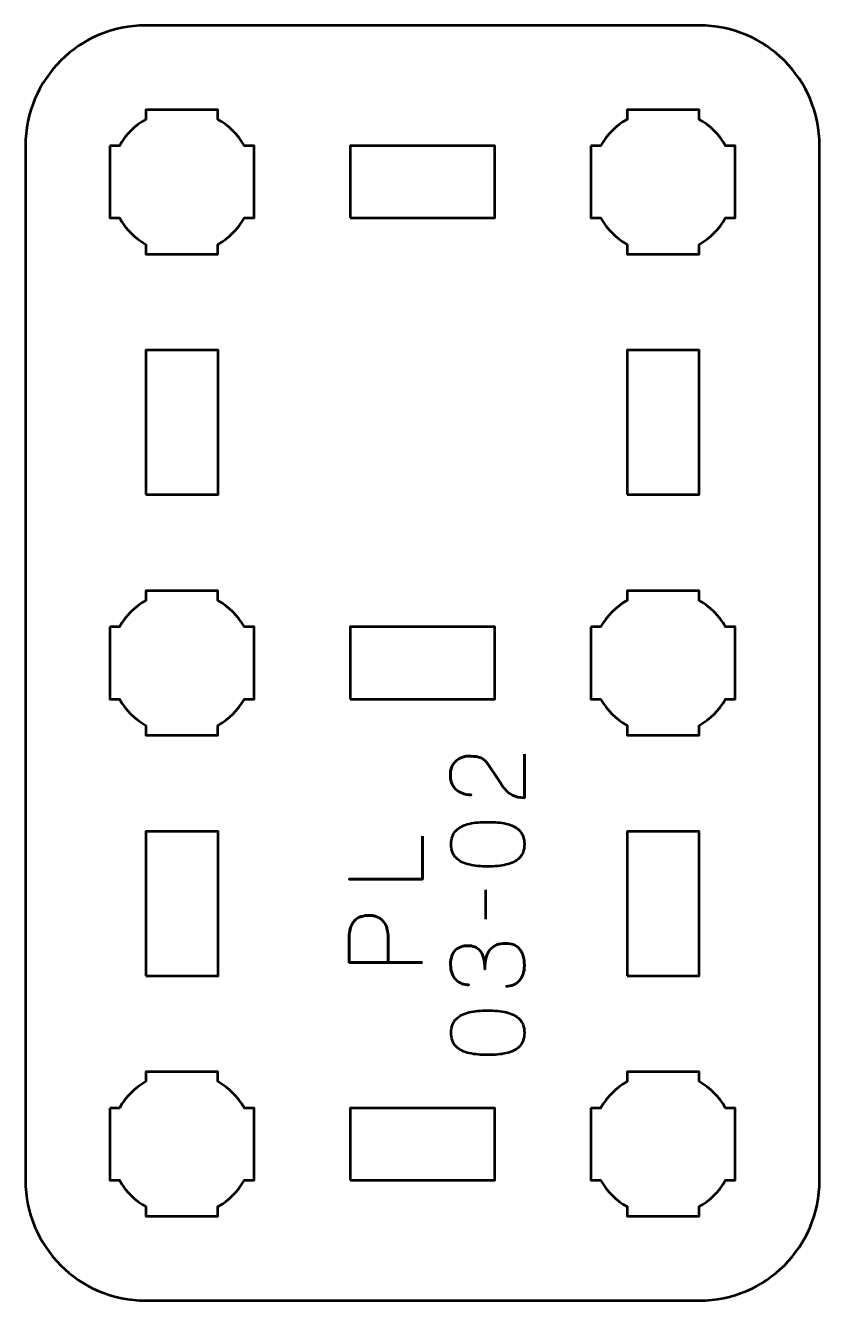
# Model space of a CAD drawing. Header units: centimetres. Extents: x -19.4 to -8.1, y -17.5 to -6.2.
# Drawn here: x -19.4 to -16.1, y -11.5 to -6.2 of the extents above; entities that cross this region are included whole.
import ezdxf

# ---------------------------------------------------------------- set-up
doc = ezdxf.new("R2010")
doc.units = ezdxf.units.CM
doc.header["$MEASUREMENT"] = 0
doc.layers.add('Layer 1', color=7, linetype='Continuous')

msp = doc.modelspace()

# ---------------------------------------------------------------- linework, layer by layer
at = {"layer": 'Layer 1', "color": 250, "lineweight": 53}
msp.add_open_spline([(-19.39979, -10.99992), (-19.39979, -10.99992), (-19.39979, -6.70006), (-19.39979, -6.70006), (-19.39979, -6.70006), (-19.39979, -6.42293), (-19.17669, -6.19997), (-18.89969, -6.19997), (-18.89969, -6.19997), (-18.89969, -6.19997), (-16.59977, -6.19997), (-16.59977, -6.19997), (-16.59977, -6.19997), (-16.32276, -6.19997), (-16.09981, -6.42293), (-16.09981, -6.70006), (-16.09981, -6.70006), (-16.09981, -6.70006), (-16.09981, -10.99992), (-16.09981, -10.99992), (-16.09981, -10.99992), (-16.09981, -11.27692), (-16.32276, -11.50001), (-16.59977, -11.50001), (-16.59977, -11.50001), (-16.59977, -11.50001), (-18.89969, -11.50001), (-18.89969, -11.50001), (-18.89969, -11.50001), (-19.17669, -11.50001), (-19.39979, -11.27692), (-19.39979, -10.99992)], degree=3, knots=[0, 0, 0, 0, 0.125, 0.125, 0.125, 0.125, 0.25, 0.25, 0.25, 0.25, 0.375, 0.375, 0.375, 0.375, 0.5, 0.5, 0.5, 0.5, 0.625, 0.625, 0.625, 0.625, 0.75, 0.75, 0.75, 0.75, 0.875, 0.875, 0.875, 0.875, 1, 1, 1, 1], dxfattribs=at)
at = {"layer": 'Layer 1', "lineweight": 53}
for points, knots in [([(-19.04984, -6.69986), (-19.04984, -6.69986), (-19.00964, -6.69986), (-19.00964, -6.69986), (-19.00964, -6.69986), (-18.98331, -6.65434), (-18.94535, -6.61641), (-18.89984, -6.59008), (-18.89984, -6.59008), (-18.89984, -6.59008), (-18.89984, -6.54986), (-18.89984, -6.54986), (-18.89984, -6.54986), (-18.89984, -6.54986), (-18.59984, -6.54986), (-18.59984, -6.54986), (-18.59984, -6.54986), (-18.59984, -6.54986), (-18.59984, -6.59005), (-18.59984, -6.59005), (-18.59984, -6.59005), (-18.55431, -6.61638), (-18.51632, -6.65433), (-18.48996, -6.69986), (-18.48996, -6.69986), (-18.48996, -6.69986), (-18.44984, -6.69986), (-18.44984, -6.69986), (-18.44984, -6.69986), (-18.44984, -6.69986), (-18.44984, -6.84528), (-18.44984, -6.84528), (-18.44984, -6.84528), (-18.44984, -6.84528), (-18.44978, -6.84993), (-18.44978, -6.84993), (-18.44978, -6.84993), (-18.44978, -6.84993), (-18.44984, -6.85457), (-18.44984, -6.85457), (-18.44984, -6.85457), (-18.44984, -6.85457), (-18.44984, -6.99986), (-18.44984, -6.99986), (-18.44984, -6.99986), (-18.44984, -6.99986), (-18.48991, -6.99986), (-18.48991, -6.99986), (-18.48991, -6.99986), (-18.51626, -7.04543), (-18.55426, -7.08344), (-18.59984, -7.1098), (-18.59984, -7.1098), (-18.59984, -7.1098), (-18.59984, -7.14986), (-18.59984, -7.14986), (-18.59984, -7.14986), (-18.59984, -7.14986), (-18.74312, -7.14986), (-18.74312, -7.14986), (-18.74312, -7.14986), (-18.74312, -7.14986), (-18.74979, -7.14994), (-18.74979, -7.14994), (-18.74979, -7.14994), (-18.74979, -7.14994), (-18.75647, -7.14986), (-18.75647, -7.14986), (-18.75647, -7.14986), (-18.75647, -7.14986), (-18.89984, -7.14986), (-18.89984, -7.14986), (-18.89984, -7.14986), (-18.89984, -7.14986), (-18.89984, -7.10976), (-18.89984, -7.10976), (-18.89984, -7.10976), (-18.94538, -7.0834), (-18.98336, -7.04541), (-19.00969, -6.99986), (-19.00969, -6.99986), (-19.00969, -6.99986), (-19.04984, -6.99986), (-19.04984, -6.99986), (-19.04984, -6.99986), (-19.04984, -6.99986), (-19.04984, -6.69986), (-19.04984, -6.69986)], [0, 0, 0, 0, 0.0454545, 0.0454545, 0.0454545, 0.0454545, 0.0909091, 0.0909091, 0.0909091, 0.0909091, 0.1363636, 0.1363636, 0.1363636, 0.1363636, 0.1818182, 0.1818182, 0.1818182, 0.1818182, 0.2272727, 0.2272727, 0.2272727, 0.2272727, 0.2727273, 0.2727273, 0.2727273, 0.2727273, 0.3181818, 0.3181818, 0.3181818, 0.3181818, 0.3636364, 0.3636364, 0.3636364, 0.3636364, 0.4090909, 0.4090909, 0.4090909, 0.4090909, 0.4545455, 0.4545455, 0.4545455, 0.4545455, 0.5, 0.5, 0.5, 0.5, 0.5454545, 0.5454545, 0.5454545, 0.5454545, 0.5909091, 0.5909091, 0.5909091, 0.5909091, 0.6363636, 0.6363636, 0.6363636, 0.6363636, 0.6818182, 0.6818182, 0.6818182, 0.6818182, 0.7272727, 0.7272727, 0.7272727, 0.7272727, 0.7727273, 0.7727273, 0.7727273, 0.7727273, 0.8181818, 0.8181818, 0.8181818, 0.8181818, 0.8636364, 0.8636364, 0.8636364, 0.8636364, 0.9090909, 0.9090909, 0.9090909, 0.9090909, 0.9545455, 0.9545455, 0.9545455, 0.9545455, 1, 1, 1, 1]), ([(-17.04984, -6.69986), (-17.04984, -6.69986), (-17.00964, -6.69986), (-17.00964, -6.69986), (-17.00964, -6.69986), (-16.98331, -6.65434), (-16.94535, -6.61641), (-16.89984, -6.59008), (-16.89984, -6.59008), (-16.89984, -6.59008), (-16.89984, -6.54986), (-16.89984, -6.54986), (-16.89984, -6.54986), (-16.89984, -6.54986), (-16.59984, -6.54986), (-16.59984, -6.54986), (-16.59984, -6.54986), (-16.59984, -6.54986), (-16.59984, -6.59005), (-16.59984, -6.59005), (-16.59984, -6.59005), (-16.55431, -6.61638), (-16.51632, -6.65433), (-16.48996, -6.69986), (-16.48996, -6.69986), (-16.48996, -6.69986), (-16.44984, -6.69986), (-16.44984, -6.69986), (-16.44984, -6.69986), (-16.44984, -6.69986), (-16.44984, -6.84528), (-16.44984, -6.84528), (-16.44984, -6.84528), (-16.44984, -6.84528), (-16.44978, -6.84993), (-16.44978, -6.84993), (-16.44978, -6.84993), (-16.44978, -6.84993), (-16.44984, -6.85457), (-16.44984, -6.85457), (-16.44984, -6.85457), (-16.44984, -6.85457), (-16.44984, -6.99986), (-16.44984, -6.99986), (-16.44984, -6.99986), (-16.44984, -6.99986), (-16.48991, -6.99986), (-16.48991, -6.99986), (-16.48991, -6.99986), (-16.51626, -7.04543), (-16.55426, -7.08344), (-16.59984, -7.1098), (-16.59984, -7.1098), (-16.59984, -7.1098), (-16.59984, -7.14986), (-16.59984, -7.14986), (-16.59984, -7.14986), (-16.59984, -7.14986), (-16.74312, -7.14986), (-16.74312, -7.14986), (-16.74312, -7.14986), (-16.74312, -7.14986), (-16.74979, -7.14994), (-16.74979, -7.14994), (-16.74979, -7.14994), (-16.74979, -7.14994), (-16.75647, -7.14986), (-16.75647, -7.14986), (-16.75647, -7.14986), (-16.75647, -7.14986), (-16.89984, -7.14986), (-16.89984, -7.14986), (-16.89984, -7.14986), (-16.89984, -7.14986), (-16.89984, -7.10976), (-16.89984, -7.10976), (-16.89984, -7.10976), (-16.94538, -7.0834), (-16.98336, -7.04541), (-17.00969, -6.99986), (-17.00969, -6.99986), (-17.00969, -6.99986), (-17.04984, -6.99986), (-17.04984, -6.99986), (-17.04984, -6.99986), (-17.04984, -6.99986), (-17.04984, -6.69986), (-17.04984, -6.69986)], [0, 0, 0, 0, 0.0454545, 0.0454545, 0.0454545, 0.0454545, 0.0909091, 0.0909091, 0.0909091, 0.0909091, 0.1363636, 0.1363636, 0.1363636, 0.1363636, 0.1818182, 0.1818182, 0.1818182, 0.1818182, 0.2272727, 0.2272727, 0.2272727, 0.2272727, 0.2727273, 0.2727273, 0.2727273, 0.2727273, 0.3181818, 0.3181818, 0.3181818, 0.3181818, 0.3636364, 0.3636364, 0.3636364, 0.3636364, 0.4090909, 0.4090909, 0.4090909, 0.4090909, 0.4545455, 0.4545455, 0.4545455, 0.4545455, 0.5, 0.5, 0.5, 0.5, 0.5454545, 0.5454545, 0.5454545, 0.5454545, 0.5909091, 0.5909091, 0.5909091, 0.5909091, 0.6363636, 0.6363636, 0.6363636, 0.6363636, 0.6818182, 0.6818182, 0.6818182, 0.6818182, 0.7272727, 0.7272727, 0.7272727, 0.7272727, 0.7727273, 0.7727273, 0.7727273, 0.7727273, 0.8181818, 0.8181818, 0.8181818, 0.8181818, 0.8636364, 0.8636364, 0.8636364, 0.8636364, 0.9090909, 0.9090909, 0.9090909, 0.9090909, 0.9545455, 0.9545455, 0.9545455, 0.9545455, 1, 1, 1, 1]), ([(-18.04974, -7.00006), (-18.04974, -7.00006), (-18.04974, -6.70006), (-18.04974, -6.70006), (-18.04974, -6.70006), (-18.04974, -6.70006), (-17.44975, -6.70006), (-17.44975, -6.70006), (-17.44975, -6.70006), (-17.44975, -6.70006), (-17.44975, -7.00006), (-17.44975, -7.00006), (-17.44975, -7.00006), (-17.44975, -7.00006), (-18.04974, -7.00006), (-18.04974, -7.00006)], [0, 0, 0, 0, 0.25, 0.25, 0.25, 0.25, 0.5, 0.5, 0.5, 0.5, 0.75, 0.75, 0.75, 0.75, 1, 1, 1, 1]), ([(-18.89969, -8.15001), (-18.89969, -8.15001), (-18.89969, -7.55001), (-18.89969, -7.55001), (-18.89969, -7.55001), (-18.89969, -7.55001), (-18.59969, -7.55001), (-18.59969, -7.55001), (-18.59969, -7.55001), (-18.59969, -7.55001), (-18.59969, -8.15001), (-18.59969, -8.15001), (-18.59969, -8.15001), (-18.59969, -8.15001), (-18.89969, -8.15001), (-18.89969, -8.15001)], [0, 0, 0, 0, 0.25, 0.25, 0.25, 0.25, 0.5, 0.5, 0.5, 0.5, 0.75, 0.75, 0.75, 0.75, 1, 1, 1, 1]), ([(-16.89977, -8.15001), (-16.89977, -8.15001), (-16.89977, -7.55001), (-16.89977, -7.55001), (-16.89977, -7.55001), (-16.89977, -7.55001), (-16.59977, -7.55001), (-16.59977, -7.55001), (-16.59977, -7.55001), (-16.59977, -7.55001), (-16.59977, -8.15001), (-16.59977, -8.15001), (-16.59977, -8.15001), (-16.59977, -8.15001), (-16.89977, -8.15001), (-16.89977, -8.15001)], [0, 0, 0, 0, 0.25, 0.25, 0.25, 0.25, 0.5, 0.5, 0.5, 0.5, 0.75, 0.75, 0.75, 0.75, 1, 1, 1, 1]), ([(-19.04984, -8.69986), (-19.04984, -8.69986), (-19.00964, -8.69986), (-19.00964, -8.69986), (-19.00964, -8.69986), (-18.98331, -8.65434), (-18.94535, -8.61641), (-18.89984, -8.59008), (-18.89984, -8.59008), (-18.89984, -8.59008), (-18.89984, -8.54986), (-18.89984, -8.54986), (-18.89984, -8.54986), (-18.89984, -8.54986), (-18.59984, -8.54986), (-18.59984, -8.54986), (-18.59984, -8.54986), (-18.59984, -8.54986), (-18.59984, -8.59005), (-18.59984, -8.59005), (-18.59984, -8.59005), (-18.55431, -8.61638), (-18.51632, -8.65433), (-18.48996, -8.69986), (-18.48996, -8.69986), (-18.48996, -8.69986), (-18.44984, -8.69986), (-18.44984, -8.69986), (-18.44984, -8.69986), (-18.44984, -8.69986), (-18.44984, -8.84528), (-18.44984, -8.84528), (-18.44984, -8.84528), (-18.44984, -8.84528), (-18.44978, -8.84993), (-18.44978, -8.84993), (-18.44978, -8.84993), (-18.44978, -8.84993), (-18.44984, -8.85457), (-18.44984, -8.85457), (-18.44984, -8.85457), (-18.44984, -8.85457), (-18.44984, -8.99986), (-18.44984, -8.99986), (-18.44984, -8.99986), (-18.44984, -8.99986), (-18.48991, -8.99986), (-18.48991, -8.99986), (-18.48991, -8.99986), (-18.51626, -9.04543), (-18.55426, -9.08344), (-18.59984, -9.1098), (-18.59984, -9.1098), (-18.59984, -9.1098), (-18.59984, -9.14986), (-18.59984, -9.14986), (-18.59984, -9.14986), (-18.59984, -9.14986), (-18.74312, -9.14986), (-18.74312, -9.14986), (-18.74312, -9.14986), (-18.74312, -9.14986), (-18.74979, -9.14994), (-18.74979, -9.14994), (-18.74979, -9.14994), (-18.74979, -9.14994), (-18.75647, -9.14986), (-18.75647, -9.14986), (-18.75647, -9.14986), (-18.75647, -9.14986), (-18.89984, -9.14986), (-18.89984, -9.14986), (-18.89984, -9.14986), (-18.89984, -9.14986), (-18.89984, -9.10976), (-18.89984, -9.10976), (-18.89984, -9.10976), (-18.94538, -9.0834), (-18.98336, -9.04541), (-19.00969, -8.99986), (-19.00969, -8.99986), (-19.00969, -8.99986), (-19.04984, -8.99986), (-19.04984, -8.99986), (-19.04984, -8.99986), (-19.04984, -8.99986), (-19.04984, -8.69986), (-19.04984, -8.69986)], [0, 0, 0, 0, 0.0454545, 0.0454545, 0.0454545, 0.0454545, 0.0909091, 0.0909091, 0.0909091, 0.0909091, 0.1363636, 0.1363636, 0.1363636, 0.1363636, 0.1818182, 0.1818182, 0.1818182, 0.1818182, 0.2272727, 0.2272727, 0.2272727, 0.2272727, 0.2727273, 0.2727273, 0.2727273, 0.2727273, 0.3181818, 0.3181818, 0.3181818, 0.3181818, 0.3636364, 0.3636364, 0.3636364, 0.3636364, 0.4090909, 0.4090909, 0.4090909, 0.4090909, 0.4545455, 0.4545455, 0.4545455, 0.4545455, 0.5, 0.5, 0.5, 0.5, 0.5454545, 0.5454545, 0.5454545, 0.5454545, 0.5909091, 0.5909091, 0.5909091, 0.5909091, 0.6363636, 0.6363636, 0.6363636, 0.6363636, 0.6818182, 0.6818182, 0.6818182, 0.6818182, 0.7272727, 0.7272727, 0.7272727, 0.7272727, 0.7727273, 0.7727273, 0.7727273, 0.7727273, 0.8181818, 0.8181818, 0.8181818, 0.8181818, 0.8636364, 0.8636364, 0.8636364, 0.8636364, 0.9090909, 0.9090909, 0.9090909, 0.9090909, 0.9545455, 0.9545455, 0.9545455, 0.9545455, 1, 1, 1, 1]), ([(-17.04984, -8.69986), (-17.04984, -8.69986), (-17.00964, -8.69986), (-17.00964, -8.69986), (-17.00964, -8.69986), (-16.98331, -8.65434), (-16.94535, -8.61641), (-16.89984, -8.59008), (-16.89984, -8.59008), (-16.89984, -8.59008), (-16.89984, -8.54986), (-16.89984, -8.54986), (-16.89984, -8.54986), (-16.89984, -8.54986), (-16.59984, -8.54986), (-16.59984, -8.54986), (-16.59984, -8.54986), (-16.59984, -8.54986), (-16.59984, -8.59005), (-16.59984, -8.59005), (-16.59984, -8.59005), (-16.55431, -8.61638), (-16.51632, -8.65433), (-16.48996, -8.69986), (-16.48996, -8.69986), (-16.48996, -8.69986), (-16.44984, -8.69986), (-16.44984, -8.69986), (-16.44984, -8.69986), (-16.44984, -8.69986), (-16.44984, -8.84528), (-16.44984, -8.84528), (-16.44984, -8.84528), (-16.44984, -8.84528), (-16.44978, -8.84993), (-16.44978, -8.84993), (-16.44978, -8.84993), (-16.44978, -8.84993), (-16.44984, -8.85457), (-16.44984, -8.85457), (-16.44984, -8.85457), (-16.44984, -8.85457), (-16.44984, -8.99986), (-16.44984, -8.99986), (-16.44984, -8.99986), (-16.44984, -8.99986), (-16.48991, -8.99986), (-16.48991, -8.99986), (-16.48991, -8.99986), (-16.51626, -9.04543), (-16.55426, -9.08344), (-16.59984, -9.1098), (-16.59984, -9.1098), (-16.59984, -9.1098), (-16.59984, -9.14986), (-16.59984, -9.14986), (-16.59984, -9.14986), (-16.59984, -9.14986), (-16.74312, -9.14986), (-16.74312, -9.14986), (-16.74312, -9.14986), (-16.74312, -9.14986), (-16.74979, -9.14994), (-16.74979, -9.14994), (-16.74979, -9.14994), (-16.74979, -9.14994), (-16.75647, -9.14986), (-16.75647, -9.14986), (-16.75647, -9.14986), (-16.75647, -9.14986), (-16.89984, -9.14986), (-16.89984, -9.14986), (-16.89984, -9.14986), (-16.89984, -9.14986), (-16.89984, -9.10976), (-16.89984, -9.10976), (-16.89984, -9.10976), (-16.94538, -9.0834), (-16.98336, -9.04541), (-17.00969, -8.99986), (-17.00969, -8.99986), (-17.00969, -8.99986), (-17.04984, -8.99986), (-17.04984, -8.99986), (-17.04984, -8.99986), (-17.04984, -8.99986), (-17.04984, -8.69986), (-17.04984, -8.69986)], [0, 0, 0, 0, 0.0454545, 0.0454545, 0.0454545, 0.0454545, 0.0909091, 0.0909091, 0.0909091, 0.0909091, 0.1363636, 0.1363636, 0.1363636, 0.1363636, 0.1818182, 0.1818182, 0.1818182, 0.1818182, 0.2272727, 0.2272727, 0.2272727, 0.2272727, 0.2727273, 0.2727273, 0.2727273, 0.2727273, 0.3181818, 0.3181818, 0.3181818, 0.3181818, 0.3636364, 0.3636364, 0.3636364, 0.3636364, 0.4090909, 0.4090909, 0.4090909, 0.4090909, 0.4545455, 0.4545455, 0.4545455, 0.4545455, 0.5, 0.5, 0.5, 0.5, 0.5454545, 0.5454545, 0.5454545, 0.5454545, 0.5909091, 0.5909091, 0.5909091, 0.5909091, 0.6363636, 0.6363636, 0.6363636, 0.6363636, 0.6818182, 0.6818182, 0.6818182, 0.6818182, 0.7272727, 0.7272727, 0.7272727, 0.7272727, 0.7727273, 0.7727273, 0.7727273, 0.7727273, 0.8181818, 0.8181818, 0.8181818, 0.8181818, 0.8636364, 0.8636364, 0.8636364, 0.8636364, 0.9090909, 0.9090909, 0.9090909, 0.9090909, 0.9545455, 0.9545455, 0.9545455, 0.9545455, 1, 1, 1, 1]), ([(-18.04974, -8.99999), (-18.04974, -8.99999), (-18.04974, -8.69999), (-18.04974, -8.69999), (-18.04974, -8.69999), (-18.04974, -8.69999), (-17.44975, -8.69999), (-17.44975, -8.69999), (-17.44975, -8.69999), (-17.44975, -8.69999), (-17.44975, -8.99999), (-17.44975, -8.99999), (-17.44975, -8.99999), (-17.44975, -8.99999), (-18.04974, -8.99999), (-18.04974, -8.99999)], [0, 0, 0, 0, 0.25, 0.25, 0.25, 0.25, 0.5, 0.5, 0.5, 0.5, 0.75, 0.75, 0.75, 0.75, 1, 1, 1, 1]), ([(-18.89969, -10.14997), (-18.89969, -10.14997), (-18.89969, -9.54997), (-18.89969, -9.54997), (-18.89969, -9.54997), (-18.89969, -9.54997), (-18.59969, -9.54997), (-18.59969, -9.54997), (-18.59969, -9.54997), (-18.59969, -9.54997), (-18.59969, -10.14997), (-18.59969, -10.14997), (-18.59969, -10.14997), (-18.59969, -10.14997), (-18.89969, -10.14997), (-18.89969, -10.14997)], [0, 0, 0, 0, 0.25, 0.25, 0.25, 0.25, 0.5, 0.5, 0.5, 0.5, 0.75, 0.75, 0.75, 0.75, 1, 1, 1, 1]), ([(-16.89977, -10.14997), (-16.89977, -10.14997), (-16.89977, -9.54997), (-16.89977, -9.54997), (-16.89977, -9.54997), (-16.89977, -9.54997), (-16.59977, -9.54997), (-16.59977, -9.54997), (-16.59977, -9.54997), (-16.59977, -9.54997), (-16.59977, -10.14997), (-16.59977, -10.14997), (-16.59977, -10.14997), (-16.59977, -10.14997), (-16.89977, -10.14997), (-16.89977, -10.14997)], [0, 0, 0, 0, 0.25, 0.25, 0.25, 0.25, 0.5, 0.5, 0.5, 0.5, 0.75, 0.75, 0.75, 0.75, 1, 1, 1, 1]), ([(-19.04984, -10.69986), (-19.04984, -10.69986), (-19.00964, -10.69986), (-19.00964, -10.69986), (-19.00964, -10.69986), (-18.98331, -10.65434), (-18.94535, -10.61641), (-18.89984, -10.59008), (-18.89984, -10.59008), (-18.89984, -10.59008), (-18.89984, -10.54986), (-18.89984, -10.54986), (-18.89984, -10.54986), (-18.89984, -10.54986), (-18.59984, -10.54986), (-18.59984, -10.54986), (-18.59984, -10.54986), (-18.59984, -10.54986), (-18.59984, -10.59005), (-18.59984, -10.59005), (-18.59984, -10.59005), (-18.55431, -10.61638), (-18.51632, -10.65433), (-18.48996, -10.69986), (-18.48996, -10.69986), (-18.48996, -10.69986), (-18.44984, -10.69986), (-18.44984, -10.69986), (-18.44984, -10.69986), (-18.44984, -10.69986), (-18.44984, -10.84528), (-18.44984, -10.84528), (-18.44984, -10.84528), (-18.44984, -10.84528), (-18.44978, -10.84993), (-18.44978, -10.84993), (-18.44978, -10.84993), (-18.44978, -10.84993), (-18.44984, -10.85457), (-18.44984, -10.85457), (-18.44984, -10.85457), (-18.44984, -10.85457), (-18.44984, -10.99986), (-18.44984, -10.99986), (-18.44984, -10.99986), (-18.44984, -10.99986), (-18.48991, -10.99986), (-18.48991, -10.99986), (-18.48991, -10.99986), (-18.51626, -11.04543), (-18.55426, -11.08344), (-18.59984, -11.1098), (-18.59984, -11.1098), (-18.59984, -11.1098), (-18.59984, -11.14986), (-18.59984, -11.14986), (-18.59984, -11.14986), (-18.59984, -11.14986), (-18.74312, -11.14986), (-18.74312, -11.14986), (-18.74312, -11.14986), (-18.74312, -11.14986), (-18.74979, -11.14994), (-18.74979, -11.14994), (-18.74979, -11.14994), (-18.74979, -11.14994), (-18.75647, -11.14986), (-18.75647, -11.14986), (-18.75647, -11.14986), (-18.75647, -11.14986), (-18.89984, -11.14986), (-18.89984, -11.14986), (-18.89984, -11.14986), (-18.89984, -11.14986), (-18.89984, -11.10976), (-18.89984, -11.10976), (-18.89984, -11.10976), (-18.94538, -11.0834), (-18.98336, -11.04541), (-19.00969, -10.99986), (-19.00969, -10.99986), (-19.00969, -10.99986), (-19.04984, -10.99986), (-19.04984, -10.99986), (-19.04984, -10.99986), (-19.04984, -10.99986), (-19.04984, -10.69986), (-19.04984, -10.69986)], [0, 0, 0, 0, 0.0454545, 0.0454545, 0.0454545, 0.0454545, 0.0909091, 0.0909091, 0.0909091, 0.0909091, 0.1363636, 0.1363636, 0.1363636, 0.1363636, 0.1818182, 0.1818182, 0.1818182, 0.1818182, 0.2272727, 0.2272727, 0.2272727, 0.2272727, 0.2727273, 0.2727273, 0.2727273, 0.2727273, 0.3181818, 0.3181818, 0.3181818, 0.3181818, 0.3636364, 0.3636364, 0.3636364, 0.3636364, 0.4090909, 0.4090909, 0.4090909, 0.4090909, 0.4545455, 0.4545455, 0.4545455, 0.4545455, 0.5, 0.5, 0.5, 0.5, 0.5454545, 0.5454545, 0.5454545, 0.5454545, 0.5909091, 0.5909091, 0.5909091, 0.5909091, 0.6363636, 0.6363636, 0.6363636, 0.6363636, 0.6818182, 0.6818182, 0.6818182, 0.6818182, 0.7272727, 0.7272727, 0.7272727, 0.7272727, 0.7727273, 0.7727273, 0.7727273, 0.7727273, 0.8181818, 0.8181818, 0.8181818, 0.8181818, 0.8636364, 0.8636364, 0.8636364, 0.8636364, 0.9090909, 0.9090909, 0.9090909, 0.9090909, 0.9545455, 0.9545455, 0.9545455, 0.9545455, 1, 1, 1, 1]), ([(-17.04984, -10.69986), (-17.04984, -10.69986), (-17.00964, -10.69986), (-17.00964, -10.69986), (-17.00964, -10.69986), (-16.98331, -10.65434), (-16.94535, -10.61641), (-16.89984, -10.59008), (-16.89984, -10.59008), (-16.89984, -10.59008), (-16.89984, -10.54986), (-16.89984, -10.54986), (-16.89984, -10.54986), (-16.89984, -10.54986), (-16.59984, -10.54986), (-16.59984, -10.54986), (-16.59984, -10.54986), (-16.59984, -10.54986), (-16.59984, -10.59005), (-16.59984, -10.59005), (-16.59984, -10.59005), (-16.55431, -10.61638), (-16.51632, -10.65433), (-16.48996, -10.69986), (-16.48996, -10.69986), (-16.48996, -10.69986), (-16.44984, -10.69986), (-16.44984, -10.69986), (-16.44984, -10.69986), (-16.44984, -10.69986), (-16.44984, -10.84528), (-16.44984, -10.84528), (-16.44984, -10.84528), (-16.44984, -10.84528), (-16.44978, -10.84993), (-16.44978, -10.84993), (-16.44978, -10.84993), (-16.44978, -10.84993), (-16.44984, -10.85457), (-16.44984, -10.85457), (-16.44984, -10.85457), (-16.44984, -10.85457), (-16.44984, -10.99986), (-16.44984, -10.99986), (-16.44984, -10.99986), (-16.44984, -10.99986), (-16.48991, -10.99986), (-16.48991, -10.99986), (-16.48991, -10.99986), (-16.51626, -11.04543), (-16.55426, -11.08344), (-16.59984, -11.1098), (-16.59984, -11.1098), (-16.59984, -11.1098), (-16.59984, -11.14986), (-16.59984, -11.14986), (-16.59984, -11.14986), (-16.59984, -11.14986), (-16.74312, -11.14986), (-16.74312, -11.14986), (-16.74312, -11.14986), (-16.74312, -11.14986), (-16.74979, -11.14994), (-16.74979, -11.14994), (-16.74979, -11.14994), (-16.74979, -11.14994), (-16.75647, -11.14986), (-16.75647, -11.14986), (-16.75647, -11.14986), (-16.75647, -11.14986), (-16.89984, -11.14986), (-16.89984, -11.14986), (-16.89984, -11.14986), (-16.89984, -11.14986), (-16.89984, -11.10976), (-16.89984, -11.10976), (-16.89984, -11.10976), (-16.94538, -11.0834), (-16.98336, -11.04541), (-17.00969, -10.99986), (-17.00969, -10.99986), (-17.00969, -10.99986), (-17.04984, -10.99986), (-17.04984, -10.99986), (-17.04984, -10.99986), (-17.04984, -10.99986), (-17.04984, -10.69986), (-17.04984, -10.69986)], [0, 0, 0, 0, 0.0454545, 0.0454545, 0.0454545, 0.0454545, 0.0909091, 0.0909091, 0.0909091, 0.0909091, 0.1363636, 0.1363636, 0.1363636, 0.1363636, 0.1818182, 0.1818182, 0.1818182, 0.1818182, 0.2272727, 0.2272727, 0.2272727, 0.2272727, 0.2727273, 0.2727273, 0.2727273, 0.2727273, 0.3181818, 0.3181818, 0.3181818, 0.3181818, 0.3636364, 0.3636364, 0.3636364, 0.3636364, 0.4090909, 0.4090909, 0.4090909, 0.4090909, 0.4545455, 0.4545455, 0.4545455, 0.4545455, 0.5, 0.5, 0.5, 0.5, 0.5454545, 0.5454545, 0.5454545, 0.5454545, 0.5909091, 0.5909091, 0.5909091, 0.5909091, 0.6363636, 0.6363636, 0.6363636, 0.6363636, 0.6818182, 0.6818182, 0.6818182, 0.6818182, 0.7272727, 0.7272727, 0.7272727, 0.7272727, 0.7727273, 0.7727273, 0.7727273, 0.7727273, 0.8181818, 0.8181818, 0.8181818, 0.8181818, 0.8636364, 0.8636364, 0.8636364, 0.8636364, 0.9090909, 0.9090909, 0.9090909, 0.9090909, 0.9545455, 0.9545455, 0.9545455, 0.9545455, 1, 1, 1, 1]), ([(-18.04974, -10.99992), (-18.04974, -10.99992), (-18.04974, -10.69991), (-18.04974, -10.69991), (-18.04974, -10.69991), (-18.04974, -10.69991), (-17.44975, -10.69991), (-17.44975, -10.69991), (-17.44975, -10.69991), (-17.44975, -10.69991), (-17.44975, -10.99992), (-17.44975, -10.99992), (-17.44975, -10.99992), (-17.44975, -10.99992), (-18.04974, -10.99992), (-18.04974, -10.99992)], [0, 0, 0, 0, 0.25, 0.25, 0.25, 0.25, 0.5, 0.5, 0.5, 0.5, 0.75, 0.75, 0.75, 0.75, 1, 1, 1, 1])]:
    msp.add_open_spline(points, degree=3, knots=knots, dxfattribs=at)
at = {"layer": 'Layer 1', "color": 40, "lineweight": 53}
for points, knots in [([(-17.32642, -9.22859), (-17.32642, -9.22859), (-17.32642, -9.41024), (-17.32642, -9.41024), (-17.32642, -9.41024), (-17.34667, -9.40967), (-17.36307, -9.40597), (-17.37588, -9.3992), (-17.37588, -9.3992), (-17.38854, -9.3926), (-17.39916, -9.38406), (-17.4077, -9.37358), (-17.4077, -9.37358), (-17.41599, -9.36325), (-17.4241, -9.35192), (-17.43183, -9.33954), (-17.43183, -9.33954), (-17.43183, -9.33954), (-17.48005, -9.26719), (-17.48005, -9.26719), (-17.48005, -9.26719), (-17.49053, -9.25286), (-17.50281, -9.24419), (-17.51656, -9.24115), (-17.51656, -9.24115), (-17.53036, -9.23826), (-17.5444, -9.23702), (-17.5589, -9.23755), (-17.5589, -9.23755), (-17.56867, -9.23741), (-17.57943, -9.23978), (-17.59114, -9.24447), (-17.59114, -9.24447), (-17.60257, -9.24927), (-17.61248, -9.25727), (-17.62102, -9.26856), (-17.62102, -9.26856), (-17.62931, -9.27999), (-17.63372, -9.29559), (-17.63411, -9.31541), (-17.63411, -9.31541), (-17.63372, -9.33556), (-17.62931, -9.35182), (-17.62088, -9.36392), (-17.62088, -9.36392), (-17.61234, -9.3762), (-17.60148, -9.38501), (-17.58835, -9.39038), (-17.58835, -9.39038), (-17.57502, -9.39592), (-17.56123, -9.39853), (-17.54704, -9.39838), (-17.54704, -9.39838), (-17.56123, -9.39853), (-17.57502, -9.39592), (-17.58835, -9.39038), (-17.58835, -9.39038), (-17.60148, -9.38501), (-17.61234, -9.3762), (-17.62088, -9.36392), (-17.62088, -9.36392), (-17.62931, -9.35182), (-17.63372, -9.33556), (-17.63411, -9.31541), (-17.63411, -9.31541), (-17.63372, -9.29559), (-17.62931, -9.27999), (-17.62102, -9.26856), (-17.62102, -9.26856), (-17.61248, -9.25727), (-17.60257, -9.24927), (-17.59114, -9.24447), (-17.59114, -9.24447), (-17.57943, -9.23978), (-17.56867, -9.23741), (-17.5589, -9.23755), (-17.5589, -9.23755), (-17.5444, -9.23702), (-17.53036, -9.23826), (-17.51656, -9.24115), (-17.51656, -9.24115), (-17.50281, -9.24419), (-17.49053, -9.25286), (-17.48005, -9.26719), (-17.48005, -9.26719), (-17.48005, -9.26719), (-17.43183, -9.33954), (-17.43183, -9.33954), (-17.43183, -9.33954), (-17.4241, -9.35192), (-17.41599, -9.36325), (-17.4077, -9.37358), (-17.4077, -9.37358), (-17.39916, -9.38406), (-17.38854, -9.3926), (-17.37588, -9.3992), (-17.37588, -9.3992), (-17.36307, -9.40597), (-17.34667, -9.40967), (-17.32642, -9.41024), (-17.32642, -9.41024), (-17.32642, -9.41024), (-17.32642, -9.22859), (-17.32642, -9.22859)], [0, 0, 0, 0, 0.0384615, 0.0384615, 0.0384615, 0.0384615, 0.0769231, 0.0769231, 0.0769231, 0.0769231, 0.1153846, 0.1153846, 0.1153846, 0.1153846, 0.1538462, 0.1538462, 0.1538462, 0.1538462, 0.1923077, 0.1923077, 0.1923077, 0.1923077, 0.2307692, 0.2307692, 0.2307692, 0.2307692, 0.2692308, 0.2692308, 0.2692308, 0.2692308, 0.3076923, 0.3076923, 0.3076923, 0.3076923, 0.3461538, 0.3461538, 0.3461538, 0.3461538, 0.3846154, 0.3846154, 0.3846154, 0.3846154, 0.4230769, 0.4230769, 0.4230769, 0.4230769, 0.4615385, 0.4615385, 0.4615385, 0.4615385, 0.5, 0.5, 0.5, 0.5, 0.5384615, 0.5384615, 0.5384615, 0.5384615, 0.5769231, 0.5769231, 0.5769231, 0.5769231, 0.6153846, 0.6153846, 0.6153846, 0.6153846, 0.6538462, 0.6538462, 0.6538462, 0.6538462, 0.6923077, 0.6923077, 0.6923077, 0.6923077, 0.7307692, 0.7307692, 0.7307692, 0.7307692, 0.7692308, 0.7692308, 0.7692308, 0.7692308, 0.8076923, 0.8076923, 0.8076923, 0.8076923, 0.8461538, 0.8461538, 0.8461538, 0.8461538, 0.8846154, 0.8846154, 0.8846154, 0.8846154, 0.9230769, 0.9230769, 0.9230769, 0.9230769, 0.9615385, 0.9615385, 0.9615385, 0.9615385, 1, 1, 1, 1]), ([(-17.32642, -9.60328), (-17.32666, -9.57876), (-17.33358, -9.55975), (-17.34709, -9.54623), (-17.34709, -9.54623), (-17.36057, -9.53286), (-17.37877, -9.52352), (-17.40177, -9.51826), (-17.40177, -9.51826), (-17.42467, -9.51318), (-17.45028, -9.51067), (-17.47882, -9.51096), (-17.47882, -9.51096), (-17.50693, -9.51067), (-17.53255, -9.51318), (-17.55558, -9.51826), (-17.55558, -9.51826), (-17.5783, -9.52352), (-17.5965, -9.53286), (-17.6103, -9.54623), (-17.6103, -9.54623), (-17.62377, -9.55975), (-17.63083, -9.57876), (-17.63122, -9.60328), (-17.63122, -9.60328), (-17.63083, -9.62797), (-17.62377, -9.64699), (-17.6103, -9.66036), (-17.6103, -9.66036), (-17.5965, -9.67383), (-17.5783, -9.68308), (-17.55558, -9.68819), (-17.55558, -9.68819), (-17.53255, -9.69341), (-17.50693, -9.69588), (-17.47882, -9.69549), (-17.47882, -9.69549), (-17.45028, -9.69588), (-17.42467, -9.69341), (-17.40177, -9.68819), (-17.40177, -9.68819), (-17.37877, -9.68308), (-17.36057, -9.67383), (-17.34709, -9.66036), (-17.34709, -9.66036), (-17.33358, -9.64699), (-17.32666, -9.62797), (-17.32642, -9.60328)], [0, 0, 0, 0, 0.0833333, 0.0833333, 0.0833333, 0.0833333, 0.1666667, 0.1666667, 0.1666667, 0.1666667, 0.25, 0.25, 0.25, 0.25, 0.3333333, 0.3333333, 0.3333333, 0.3333333, 0.4166667, 0.4166667, 0.4166667, 0.4166667, 0.5, 0.5, 0.5, 0.5, 0.5833333, 0.5833333, 0.5833333, 0.5833333, 0.6666667, 0.6666667, 0.6666667, 0.6666667, 0.75, 0.75, 0.75, 0.75, 0.8333333, 0.8333333, 0.8333333, 0.8333333, 0.9166667, 0.9166667, 0.9166667, 0.9166667, 1, 1, 1, 1]), ([(-17.32642, -9.60328), (-17.32666, -9.57876), (-17.33358, -9.55975), (-17.34709, -9.54623), (-17.34709, -9.54623), (-17.36057, -9.53286), (-17.37877, -9.52352), (-17.40177, -9.51826), (-17.40177, -9.51826), (-17.42467, -9.51318), (-17.45028, -9.51067), (-17.47882, -9.51096), (-17.47882, -9.51096), (-17.50693, -9.51067), (-17.53255, -9.51318), (-17.55558, -9.51826), (-17.55558, -9.51826), (-17.5783, -9.52352), (-17.5965, -9.53286), (-17.6103, -9.54623), (-17.6103, -9.54623), (-17.62377, -9.55975), (-17.63083, -9.57876), (-17.63122, -9.60328), (-17.63122, -9.60328), (-17.63083, -9.62797), (-17.62377, -9.64699), (-17.6103, -9.66036), (-17.6103, -9.66036), (-17.5965, -9.67383), (-17.5783, -9.68308), (-17.55558, -9.68819), (-17.55558, -9.68819), (-17.53255, -9.69341), (-17.50693, -9.69588), (-17.47882, -9.69549), (-17.47882, -9.69549), (-17.45028, -9.69588), (-17.42467, -9.69341), (-17.40177, -9.68819), (-17.40177, -9.68819), (-17.37877, -9.68308), (-17.36057, -9.67383), (-17.34709, -9.66036), (-17.34709, -9.66036), (-17.33358, -9.64699), (-17.32666, -9.62797), (-17.32642, -9.60328)], [0, 0, 0, 0, 0.0833333, 0.0833333, 0.0833333, 0.0833333, 0.1666667, 0.1666667, 0.1666667, 0.1666667, 0.25, 0.25, 0.25, 0.25, 0.3333333, 0.3333333, 0.3333333, 0.3333333, 0.4166667, 0.4166667, 0.4166667, 0.4166667, 0.5, 0.5, 0.5, 0.5, 0.5833333, 0.5833333, 0.5833333, 0.5833333, 0.6666667, 0.6666667, 0.6666667, 0.6666667, 0.75, 0.75, 0.75, 0.75, 0.8333333, 0.8333333, 0.8333333, 0.8333333, 0.9166667, 0.9166667, 0.9166667, 0.9166667, 1, 1, 1, 1]), ([(-17.74975, -9.56994), (-17.74975, -9.56994), (-17.74975, -9.74813), (-17.74975, -9.74813), (-17.74975, -9.74813), (-17.74975, -9.74813), (-18.05496, -9.74813), (-18.05496, -9.74813), (-18.05496, -9.74813), (-18.05496, -9.74813), (-17.74975, -9.74813), (-17.74975, -9.74813), (-17.74975, -9.74813), (-17.74975, -9.74813), (-17.74975, -9.56994), (-17.74975, -9.56994)], [0, 0, 0, 0, 0.25, 0.25, 0.25, 0.25, 0.5, 0.5, 0.5, 0.5, 0.75, 0.75, 0.75, 0.75, 1, 1, 1, 1]), ([(-17.74975, -10.09455), (-17.74975, -10.09455), (-18.05496, -10.09455), (-18.05496, -10.09455), (-18.05496, -10.09455), (-18.05496, -10.09455), (-18.05496, -9.99725), (-18.05496, -9.99725), (-18.05496, -9.99725), (-18.05468, -9.97164), (-18.05098, -9.95164), (-18.04382, -9.93745), (-18.04382, -9.93745), (-18.03651, -9.92356), (-18.02699, -9.91375), (-18.01514, -9.9081), (-18.01514, -9.9081), (-18.00328, -9.9026), (-17.99048, -9.89957), (-17.97668, -9.899), (-17.97668, -9.899), (-17.96264, -9.89833), (-17.94927, -9.90066), (-17.93661, -9.90616), (-17.93661, -9.90616), (-17.92391, -9.9117), (-17.91343, -9.92119), (-17.90532, -9.93442), (-17.90532, -9.93442), (-17.89717, -9.94793), (-17.89304, -9.96614), (-17.89276, -9.98928), (-17.89276, -9.98928), (-17.89276, -9.98928), (-17.89276, -10.09455), (-17.89276, -10.09455), (-17.89276, -10.09455), (-17.89276, -10.09455), (-17.89276, -9.98928), (-17.89276, -9.98928), (-17.89276, -9.98928), (-17.89304, -9.96652), (-17.89717, -9.9485), (-17.90532, -9.93499), (-17.90532, -9.93499), (-17.91343, -9.92161), (-17.92391, -9.91209), (-17.93661, -9.90645), (-17.93661, -9.90645), (-17.94927, -9.90094), (-17.96264, -9.89847), (-17.97668, -9.899), (-17.97668, -9.899), (-17.99048, -9.89957), (-18.00328, -9.9026), (-18.01514, -9.90824), (-18.01514, -9.90824), (-18.02699, -9.91403), (-18.03651, -9.92394), (-18.04382, -9.93788), (-18.04382, -9.93788), (-18.05098, -9.95206), (-18.05468, -9.97192), (-18.05496, -9.99725), (-18.05496, -9.99725), (-18.05496, -9.99725), (-18.05496, -10.09455), (-18.05496, -10.09455), (-18.05496, -10.09455), (-18.05496, -10.09455), (-17.74975, -10.09455), (-17.74975, -10.09455)], [0, 0, 0, 0, 0.0555556, 0.0555556, 0.0555556, 0.0555556, 0.1111111, 0.1111111, 0.1111111, 0.1111111, 0.1666667, 0.1666667, 0.1666667, 0.1666667, 0.2222222, 0.2222222, 0.2222222, 0.2222222, 0.2777778, 0.2777778, 0.2777778, 0.2777778, 0.3333333, 0.3333333, 0.3333333, 0.3333333, 0.3888889, 0.3888889, 0.3888889, 0.3888889, 0.4444444, 0.4444444, 0.4444444, 0.4444444, 0.5, 0.5, 0.5, 0.5, 0.5555556, 0.5555556, 0.5555556, 0.5555556, 0.6111111, 0.6111111, 0.6111111, 0.6111111, 0.6666667, 0.6666667, 0.6666667, 0.6666667, 0.7222222, 0.7222222, 0.7222222, 0.7222222, 0.7777778, 0.7777778, 0.7777778, 0.7777778, 0.8333333, 0.8333333, 0.8333333, 0.8333333, 0.8888889, 0.8888889, 0.8888889, 0.8888889, 0.9444444, 0.9444444, 0.9444444, 0.9444444, 1, 1, 1, 1]), ([(-17.40304, -10.19407), (-17.38, -10.19407), (-17.36155, -10.18634), (-17.34776, -10.17089), (-17.34776, -10.17089), (-17.33372, -10.15575), (-17.32666, -10.13438), (-17.32642, -10.10682), (-17.32642, -10.10682), (-17.32628, -10.07952), (-17.33234, -10.05747), (-17.34459, -10.04082), (-17.34459, -10.04082), (-17.357, -10.02441), (-17.37697, -10.01602), (-17.40466, -10.01545), (-17.40466, -10.01545), (-17.43264, -10.01545), (-17.45402, -10.02399), (-17.46862, -10.04124), (-17.46862, -10.04124), (-17.48323, -10.0586), (-17.49053, -10.08559), (-17.49067, -10.12213), (-17.49067, -10.12213), (-17.49081, -10.08615), (-17.49741, -10.06079), (-17.51039, -10.04618), (-17.51039, -10.04618), (-17.52334, -10.03172), (-17.54013, -10.0247), (-17.56094, -10.02512), (-17.56094, -10.02512), (-17.58162, -10.02498), (-17.59869, -10.03091), (-17.61234, -10.04276), (-17.61234, -10.04276), (-17.62571, -10.05486), (-17.63273, -10.07511), (-17.6333, -10.10351), (-17.6333, -10.10351), (-17.63259, -10.13219), (-17.6249, -10.15339), (-17.61016, -10.16732), (-17.61016, -10.16732), (-17.59541, -10.18137), (-17.57763, -10.18828), (-17.55668, -10.18814), (-17.55668, -10.18814), (-17.57763, -10.18828), (-17.59541, -10.18137), (-17.61016, -10.16732), (-17.61016, -10.16732), (-17.6249, -10.15339), (-17.63259, -10.13219), (-17.6333, -10.10351), (-17.6333, -10.10351), (-17.63273, -10.07511), (-17.62571, -10.05486), (-17.61234, -10.04276), (-17.61234, -10.04276), (-17.59869, -10.03091), (-17.58162, -10.02498), (-17.56094, -10.02512), (-17.56094, -10.02512), (-17.54013, -10.0247), (-17.52334, -10.03172), (-17.51039, -10.04618), (-17.51039, -10.04618), (-17.49741, -10.06079), (-17.49081, -10.08615), (-17.49067, -10.12213), (-17.49067, -10.12213), (-17.49053, -10.08559), (-17.48323, -10.0586), (-17.46862, -10.04124), (-17.46862, -10.04124), (-17.45402, -10.02399), (-17.43264, -10.01545), (-17.40466, -10.01545), (-17.40466, -10.01545), (-17.37697, -10.01602), (-17.357, -10.02441), (-17.34459, -10.04082), (-17.34459, -10.04082), (-17.33234, -10.05747), (-17.32628, -10.07952), (-17.32642, -10.10682), (-17.32642, -10.10682), (-17.32666, -10.13438), (-17.33372, -10.15575), (-17.34776, -10.17089), (-17.34776, -10.17089), (-17.36155, -10.18634), (-17.38, -10.19407), (-17.40304, -10.19407)], [0, 0, 0, 0, 0.0416667, 0.0416667, 0.0416667, 0.0416667, 0.0833333, 0.0833333, 0.0833333, 0.0833333, 0.125, 0.125, 0.125, 0.125, 0.1666667, 0.1666667, 0.1666667, 0.1666667, 0.2083333, 0.2083333, 0.2083333, 0.2083333, 0.25, 0.25, 0.25, 0.25, 0.2916667, 0.2916667, 0.2916667, 0.2916667, 0.3333333, 0.3333333, 0.3333333, 0.3333333, 0.375, 0.375, 0.375, 0.375, 0.4166667, 0.4166667, 0.4166667, 0.4166667, 0.4583333, 0.4583333, 0.4583333, 0.4583333, 0.5, 0.5, 0.5, 0.5, 0.5416667, 0.5416667, 0.5416667, 0.5416667, 0.5833333, 0.5833333, 0.5833333, 0.5833333, 0.625, 0.625, 0.625, 0.625, 0.6666667, 0.6666667, 0.6666667, 0.6666667, 0.7083333, 0.7083333, 0.7083333, 0.7083333, 0.75, 0.75, 0.75, 0.75, 0.7916667, 0.7916667, 0.7916667, 0.7916667, 0.8333333, 0.8333333, 0.8333333, 0.8333333, 0.875, 0.875, 0.875, 0.875, 0.9166667, 0.9166667, 0.9166667, 0.9166667, 0.9583333, 0.9583333, 0.9583333, 0.9583333, 1, 1, 1, 1]), ([(-17.32642, -10.38711), (-17.32666, -10.36259), (-17.33358, -10.34357), (-17.34709, -10.33006), (-17.34709, -10.33006), (-17.36057, -10.31669), (-17.37877, -10.30734), (-17.40177, -10.30209), (-17.40177, -10.30209), (-17.42467, -10.29701), (-17.45028, -10.2945), (-17.47882, -10.29478), (-17.47882, -10.29478), (-17.50693, -10.2945), (-17.53255, -10.29701), (-17.55558, -10.30209), (-17.55558, -10.30209), (-17.5783, -10.30734), (-17.5965, -10.31669), (-17.6103, -10.33006), (-17.6103, -10.33006), (-17.62377, -10.34357), (-17.63083, -10.36259), (-17.63122, -10.38711), (-17.63122, -10.38711), (-17.63083, -10.41176), (-17.62377, -10.43081), (-17.6103, -10.44415), (-17.6103, -10.44415), (-17.5965, -10.45766), (-17.5783, -10.4669), (-17.55558, -10.47198), (-17.55558, -10.47198), (-17.53255, -10.47724), (-17.50693, -10.47971), (-17.47882, -10.47932), (-17.47882, -10.47932), (-17.45028, -10.47971), (-17.42467, -10.47724), (-17.40177, -10.47198), (-17.40177, -10.47198), (-17.37877, -10.4669), (-17.36057, -10.45766), (-17.34709, -10.44415), (-17.34709, -10.44415), (-17.33358, -10.43081), (-17.32666, -10.41176), (-17.32642, -10.38711)], [0, 0, 0, 0, 0.0833333, 0.0833333, 0.0833333, 0.0833333, 0.1666667, 0.1666667, 0.1666667, 0.1666667, 0.25, 0.25, 0.25, 0.25, 0.3333333, 0.3333333, 0.3333333, 0.3333333, 0.4166667, 0.4166667, 0.4166667, 0.4166667, 0.5, 0.5, 0.5, 0.5, 0.5833333, 0.5833333, 0.5833333, 0.5833333, 0.6666667, 0.6666667, 0.6666667, 0.6666667, 0.75, 0.75, 0.75, 0.75, 0.8333333, 0.8333333, 0.8333333, 0.8333333, 0.9166667, 0.9166667, 0.9166667, 0.9166667, 1, 1, 1, 1]), ([(-17.32642, -10.38711), (-17.32666, -10.36259), (-17.33358, -10.34357), (-17.34709, -10.33006), (-17.34709, -10.33006), (-17.36057, -10.31669), (-17.37877, -10.30734), (-17.40177, -10.30209), (-17.40177, -10.30209), (-17.42467, -10.29701), (-17.45028, -10.2945), (-17.47882, -10.29478), (-17.47882, -10.29478), (-17.50693, -10.2945), (-17.53255, -10.29701), (-17.55558, -10.30209), (-17.55558, -10.30209), (-17.5783, -10.30734), (-17.5965, -10.31669), (-17.6103, -10.33006), (-17.6103, -10.33006), (-17.62377, -10.34357), (-17.63083, -10.36259), (-17.63122, -10.38711), (-17.63122, -10.38711), (-17.63083, -10.41176), (-17.62377, -10.43081), (-17.6103, -10.44415), (-17.6103, -10.44415), (-17.5965, -10.45766), (-17.5783, -10.4669), (-17.55558, -10.47198), (-17.55558, -10.47198), (-17.53255, -10.47724), (-17.50693, -10.47971), (-17.47882, -10.47932), (-17.47882, -10.47932), (-17.45028, -10.47971), (-17.42467, -10.47724), (-17.40177, -10.47198), (-17.40177, -10.47198), (-17.37877, -10.4669), (-17.36057, -10.45766), (-17.34709, -10.44415), (-17.34709, -10.44415), (-17.33358, -10.43081), (-17.32666, -10.41176), (-17.32642, -10.38711)], [0, 0, 0, 0, 0.0833333, 0.0833333, 0.0833333, 0.0833333, 0.1666667, 0.1666667, 0.1666667, 0.1666667, 0.25, 0.25, 0.25, 0.25, 0.3333333, 0.3333333, 0.3333333, 0.3333333, 0.4166667, 0.4166667, 0.4166667, 0.4166667, 0.5, 0.5, 0.5, 0.5, 0.5833333, 0.5833333, 0.5833333, 0.5833333, 0.6666667, 0.6666667, 0.6666667, 0.6666667, 0.75, 0.75, 0.75, 0.75, 0.8333333, 0.8333333, 0.8333333, 0.8333333, 0.9166667, 0.9166667, 0.9166667, 0.9166667, 1, 1, 1, 1])]:
    msp.add_open_spline(points, degree=3, knots=knots, dxfattribs=at)
msp.add_open_spline([(-17.48598, -9.91541), (-17.48598, -9.91541), (-17.48598, -9.79223), (-17.48598, -9.79223)], degree=3, dxfattribs=at)

doc.saveas('drawing.dxf')
